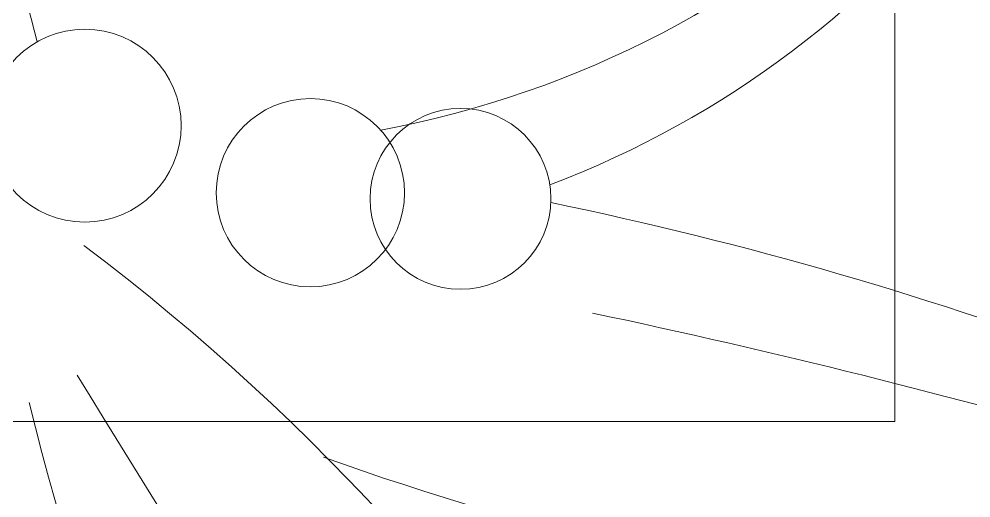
# Model space of a CAD drawing. Header units: millimetres. Extents: x 5359 to 218750, y -16347 to 109893.
# Drawn here: x 60490.5 to 60666.7, y 50643.8 to 50732.4 of the extents above; entities that cross this region are included whole.
import ezdxf

# ---------------------------------------------------------------- set-up
doc = ezdxf.new("R2010")
doc.units = ezdxf.units.MM
for name, color, linetype, lineweight in [('A-FLOR-PATT', 8, 'Continuous', 9), ('A-WALL', 113, 'Continuous', 9), ('G-IMPT', 8, 'Continuous', 9), ('L-PLNT', 71, 'Continuous', 9)]:
    doc.layers.add(name, color=color, linetype=linetype, lineweight=lineweight)

# ---------------------------------------------------------------- blocks, each defined once
blk = doc.blocks.new('CAY DUA VAN PHAT - CAY DUA VAN PHAT_dwg-V330-TKCS_MB ĐỊNH VỊ CỔNG-HÀNG RÀO')
at = {"layer": 'G-IMPT'}
for centre, radius in [((672.09, 720.8), 35.68), ((696.93, 637.33), 34.85), ((699.2, 581.75), 33.48)]:
    blk.add_circle(centre, radius, dxfattribs=at)
for centre, radius, start, end in [((779.81, 1288.74), 567.56, 199.0692, 255.8486), ((594.66, -15.71), 778.16, 32.2613, 76.62972), ((-3577.96, -6349.72), 8299.95, 54.408023, 58.453572), ((1382.22, 1223.79), 834.25, 217.05305, 261.06763), ((-274.88, 250.43), 1135.91, 354.36811, 19.65628), ((308.23, 679.24), 371.77, 282.004, 349.47), ((354.24, 677.65), 363.4, 274.943, 339.2141), ((2056.69, 827.62), 1384.56, 191.63825, 209.82735), ((3456.52, 1105.47), 2774.75, 191.90827, 200.38503)]:
    blk.add_arc(centre, radius, start, end, dxfattribs=at)
blk = doc.blocks.new('CAY DUA VAN PHAT - CAY DUA VAN PHAT-V336-TKCS_MB ĐỊNH VỊ CỔNG-HÀNG RÀO')
at = {"extrusion": (0, 0, -1), "xscale": 0.5, "yscale": 0.5, "zscale": -0.5, "rotation": 180}
blk.add_blockref('CAY DUA VAN PHAT - CAY DUA VAN PHAT_dwg-V330-TKCS_MB ĐỊNH VỊ CỔNG-HÀNG RÀO', (151.82, 370.52), dxfattribs=at)

msp = doc.modelspace()

# ---------------------------------------------------------------- hatches: boundary and pattern name
at = {"layer": 'A-FLOR-PATT'}
h = msp.add_hatch(dxfattribs=at)
h.set_pattern_fill('FP_14', color=256, style=0, pattern_type=2)
h.set_pattern_definition([(0, (167.64, 11.2), (558.8, 558.8), [83.82, -16.764, 22.352, -16.764, -419.1]), (0, (167.64, 11.2), (558.8, 558.8), [-139.7, 83.82, -335.28]), (0, (139.7, 27.94), (558.8, 558.8), [55.88, -41.91, 83.82, -41.91, -335.28]), (0, (139.7, 27.94), (558.8, 558.8), [-223.52, 55.88, -279.4]), (0, (335.3, 251.46), (558.8, 558.8), [69.85, -27.94, 69.85, -391.16]), (0, (55.9, 363.2), (558.8, 558.8), [27.94, -55.88, 27.94, -447.04]), (90, (111.76, 363.2), (-558.8, 558.8), [50.292, -508.508]), (90, (279.4, 27.94), (-558.8, 558.8), [55.88, -502.92]), (90, (419.1, 251.46), (-558.8, 558.8), [55.88, -502.92]), (45, (352.04, 22.35), (0, 558.7996), [55.88, -734.383]), (135, (206.76, 22.35), (-558.7996, 0), [55.88, -734.383]), (63.435, (335.28, 25.15), (-0.0005, 558.8001), [55.88, -1193.635]), (75.964, (307.34, 27.94), (-0.00237, 558.80038), [55.88, -2248.111]), (75.964, (447.04, 251.46), (-0.00237, 558.80038), [44.704, -2259.287]), (75.964, (122.94, 363.22), (-0.00237, 558.80038), [39.116, -2264.875]), (104.036, (251.46, 27.94), (0.00237, 558.80038), [55.88, -2248.111]), (104.036, (391.16, 251.46), (0.00237, 558.80038), [44.704, -2259.287]), (104.036, (100.58, 363.22), (0.00237, 558.80038), [39.116, -2264.875]), (116.565, (223.52, 25.15), (0.0005, 558.8001), [55.88, -1193.634])])
h.paths.add_polyline_path([(60645.3, 50657.93), (60652.56, 50657.93), (60652.56, 55286.31), (60252.49, 55286.31), (60252.49, 53311.94), (60452.49, 53311.94), (60452.49, 50657.93)])

# ---------------------------------------------------------------- linework, layer by layer
at = {"layer": 'A-WALL'}
for p, q in [((60652.56, 50657.93), (60652.56, 55286.31)), ((60452.49, 50657.93), (60652.56, 50657.93))]:
    msp.add_line(p, q, dxfattribs=at)

# ---------------------------------------------------------------- block references
at = {"layer": 'L-PLNT', "rotation": 270.0000000000003}
msp.add_blockref('CAY DUA VAN PHAT - CAY DUA VAN PHAT-V336-TKCS_MB ĐỊNH VỊ CỔNG-HÀNG RÀO', (60492.56, 50896.94), dxfattribs=at)

doc.saveas('drawing.dxf')
